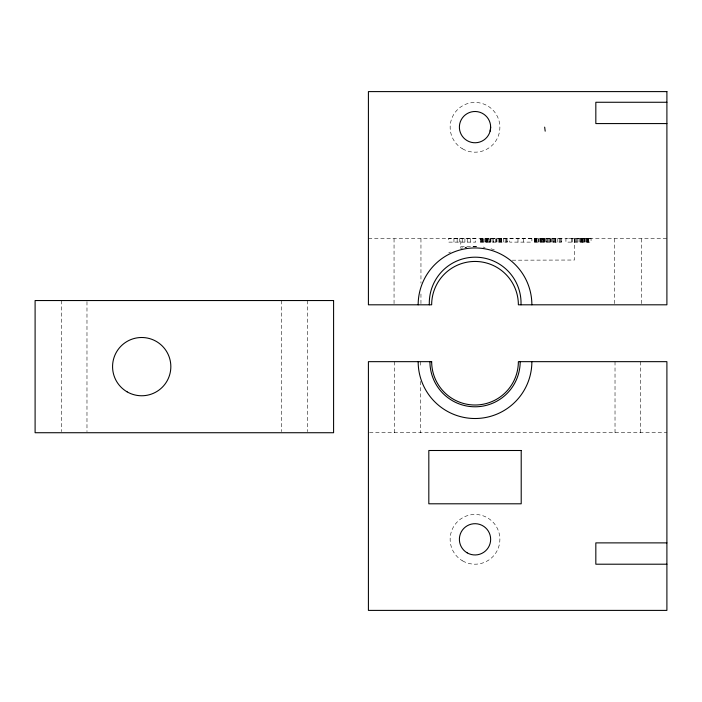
<?xml version="1.0" encoding="UTF-8"?>
<svg xmlns="http://www.w3.org/2000/svg" width="702" height="702" viewBox="0 0 702 702"><rect width="100%" height="100%" fill="white"/><g stroke="black" fill="none" stroke-linecap="round" stroke-linejoin="round"><path stroke-width="0.53" stroke-dasharray="3.51 2.63" d="M462.872 247.876L460.802 248.341L460.802 238.715M512.258 260.196L574.508 260.03L574.508 238.715M368.41 238.715L666.9 238.715M460.802 246.525L478.571 246.525M369.498 432.73L666.9 432.73M641.312 238.715L641.312 304.808M640.601 361.662L640.601 432.73M615.022 361.662L615.022 432.73M614.311 238.715L614.311 304.808M588.785 238.566L588.785 242.12M588.671 238.566L588.671 242.12M588.478 238.566L588.478 242.12M588.32 238.566L588.32 242.12M587.741 238.566L587.741 242.12M586.933 238.566L586.933 242.12M586.144 238.566L586.144 242.12M585.898 238.566L585.828 242.12M584.626 238.566L584.626 242.12M584.424 238.566L584.424 242.12M584.301 238.566L584.31 242.12M583.134 238.566L583.072 242.12M582.967 238.566L582.967 242.12M582.783 238.566L582.827 242.12M582.397 238.566L582.397 242.12M582.212 238.566L582.212 242.12M581.712 238.566L581.668 242.12M581.405 238.566L581.309 242.12M580.817 238.566L580.817 242.12M580.089 238.566L580.089 242.12M579.036 238.566L579.036 242.12M577.246 238.566L577.246 242.12M576.421 238.566L576.421 242.12M575.552 238.566L575.552 242.12M574.394 238.566L574.394 242.12M572.709 238.566L572.709 242.12M571.568 238.566L571.568 242.12M561.267 238.566L561.267 242.12M560.573 238.566L560.582 242.12M559.433 238.566L559.415 242.12M557.792 238.566L557.818 242.12M555.782 238.566L555.826 242.12M555.668 238.566L555.668 242.12M555.528 238.566L555.536 242.12M555.142 238.566L555.124 242.12M554.448 238.566L554.483 242.12M553.562 242.12L553.518 238.566L553.466 242.12M552.342 238.566L552.421 242.12M551.035 238.566L551.105 242.12M550.903 238.566L550.903 242.12M550.842 238.566L550.842 242.12M549.622 238.566L549.622 242.12M547.981 238.566L547.964 242.12M547.902 238.566L547.902 242.12M545.024 238.566L545.024 242.12M544.884 238.566L544.884 242.12M544.813 238.566L544.813 242.12M544.691 238.566L544.691 242.12M543.567 238.566L543.567 242.12M543.488 238.566L543.488 242.12M542.392 238.566L542.392 242.12L542.339 238.566M541.883 238.566L541.883 242.12M541.4 238.566L541.435 242.12M540.751 238.566L540.733 242.12M540.338 238.566L540.338 242.12M540.066 238.566L540.066 242.12M539.996 238.566L539.996 242.12M538.267 238.566L538.267 242.12M538.065 238.566L538.065 242.12M536.793 238.566L536.793 242.12M536.46 238.566L536.46 242.12M535.661 238.566L535.661 242.12M535.31 238.566L535.31 242.12M534.705 238.566L534.705 242.12M534.617 238.566L534.617 242.12M523.613 238.566L523.613 242.12M517.971 238.566L517.971 242.12M507.046 238.566L507.046 242.12M506.353 238.566L506.353 242.12M505.186 238.566L505.203 242.12M503.597 238.566L503.571 242.12M501.605 238.566L501.605 242.12L501.439 238.566M501.307 238.566L501.307 242.12M500.903 238.566L500.912 242.12M500.228 238.566L500.254 242.12M499.297 238.566L499.28 242.12M499.245 238.566L499.245 242.12M498.192 238.566L498.122 242.12M496.814 238.566L496.884 242.12M496.683 238.566L496.612 242.12M495.349 238.566L495.401 242.12M492.076 238.566L492.128 242.12M490.803 238.566L490.803 242.12M490.47 238.566L490.47 242.12M488.171 238.566L488.162 242.12L488.118 238.566M487.653 238.566L487.653 242.12M487.214 238.566L487.179 242.12M486.53 238.566L486.53 242.12M486.512 238.566L486.512 242.12M486.109 238.566L486.117 242.12M485.977 238.566L485.977 242.12M484.047 238.566L484.047 242.12M483.845 238.566L483.845 242.12M482.572 238.566L482.572 242.12M482.23 238.566L482.23 242.12M481.44 238.566L481.44 242.12M481.081 238.566L481.081 242.12M480.396 238.566L480.484 242.12M470.463 238.566L470.463 242.12M467.234 238.566L467.234 242.12M464.908 238.566L464.908 242.12M462.223 238.566L462.223 242.12M459.477 238.566L459.477 242.12M457.151 238.566L457.151 242.12M453.948 238.566L453.948 242.12M420.954 238.715L420.954 283.134M420.954 293.971L420.954 304.808M420.296 361.662L420.296 367.128M420.296 381.344L420.296 432.73M394.708 361.662L394.708 432.73M394.05 238.715L394.05 304.808M307.292 300.544L307.292 431.633M281.704 300.544L281.704 431.633M86.978 301.632L86.978 431.633M61.399 300.544L61.399 431.633M448.692 252.904A57.573 57.573 0 0 1 450.508 252.009M472.99 246.569A57.573 57.573 0 0 1 477.035 246.569M483.09 247.095A57.573 57.573 0 0 1 485.091 247.42M491.005 248.798A57.573 57.573 0 0 1 494.849 250.052M466.944 247.148L464.943 247.42A57.573 57.573 0 0 1 466.944 247.095M475.702 238.566L448.701 238.566L448.701 242.12L475.702 242.12L475.702 238.566M507.274 238.566L480.168 238.566L480.168 242.12L507.274 242.12L507.274 238.566M531.888 238.566L509.678 238.566L509.678 242.12L531.888 242.12L531.888 238.566M561.503 238.566L534.389 238.566L534.389 242.12L561.503 242.12L561.503 238.566M591.049 238.566L565.926 238.566L565.926 242.12L591.049 242.12L591.049 238.566M587.635 242.12L587.635 238.566L587.565 242.12M546.349 242.12L546.349 238.566L546.305 242.12M493.76 242.12L493.76 238.566L493.681 242.12M490.663 242.12L490.663 238.566L490.584 242.12M489.338 242.12L489.338 238.566L489.268 242.12M485.845 242.12L485.845 238.566L485.775 242.12M462.46 148.789A24.877 24.877 0 0 0 499.885 127.457A24.877 24.877 0 0 0 462.697 105.712A24.877 24.877 0 0 0 462.46 148.789M462.574 560.872A24.877 24.877 0 0 0 499.885 539.329A24.877 24.877 0 0 0 462.574 517.786A24.877 24.877 0 0 0 462.574 560.872"/><path stroke-width="1.05" d="M490.654 127.132A15.637 15.637 0 0 1 467.199 140.672A15.637 15.637 0 0 1 467.199 113.592A15.637 15.637 0 0 1 490.654 127.132L490.119 131.177M666.9 102.264L595.831 102.264L595.831 123.578L666.9 123.578M666.9 542.883L595.831 542.883L595.831 564.206L666.9 564.206M544.664 127.132L545.191 131.177M429.326 304.808A45.876 45.876 0 0 1 475.166 257.186A45.876 45.876 0 0 1 521.007 304.808M418.164 304.808A56.853 56.853 0 0 1 475.017 247.946A56.853 56.853 0 0 1 531.87 304.808M531.87 361.662A56.853 56.853 0 0 1 475.017 418.515A56.853 56.853 0 0 1 418.164 361.662M520.182 361.662A45.13 45.13 0 0 1 475.052 406.791A45.13 45.13 0 0 1 429.922 361.662M666.9 91.602L368.41 91.602L368.41 304.808L431.66 304.808A43.348 43.348 0 0 1 475.017 261.451A43.348 43.348 0 0 1 518.366 304.808L666.9 304.808L666.9 91.602M333.59 300.544L35.1 300.544L35.1 432.73L333.59 432.73L333.59 300.544M431.66 361.662L368.41 361.662L368.41 610.398L666.9 610.398L666.9 361.662L518.366 361.662A43.348 43.348 0 0 1 475.017 405.01A43.348 43.348 0 0 1 431.66 361.662M521.209 450.5L428.817 450.5L428.817 503.799L521.209 503.799L521.209 450.5M467.199 552.869A15.637 15.637 0 0 0 490.654 539.329A15.637 15.637 0 0 0 467.199 525.789A15.637 15.637 0 0 0 467.199 552.869M127.132 391.865A29.142 29.142 0 0 0 170.84 366.637A29.142 29.142 0 0 0 127.132 341.4A29.142 29.142 0 0 0 127.132 391.865"/></g></svg>
